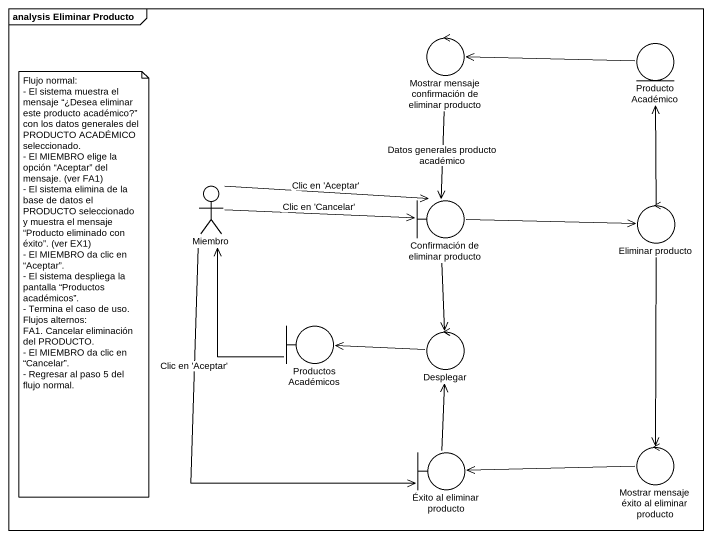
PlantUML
@startuml
mainframe analysis Eliminar Producto
control "Mostrar mensaje confirmación de eliminar producto" as Mostrar_mensaje #FFFFFF
entity "Producto Académico" as Producto_Académico #FFFFFF
actor Miembro #FFFFFF
boundary "Confirmación de eliminar producto" as Confirmación_de_eliminar #FFFFFF
control "Eliminar producto" as Eliminar_producto #FFFFFF
boundary "Productos Académicos" as Productos_Académicos #FFFFFF
control Desplegar #FFFFFF
boundary "Éxito al eliminar producto" as Éxito_al_eliminar_producto #FFFFFF
control "Mostrar mensaje éxito al eliminar producto" as Mostrar_mensaje_éxito_al #FFFFFF
Mostrar_mensaje --> Confirmación_de_eliminar : Datos generales producto académico
Producto_Académico -left-> Mostrar_mensaje
Miembro -right-> Confirmación_de_eliminar : Clic en 'Aceptar'
Miembro -right-> Confirmación_de_eliminar : Clic en 'Cancelar'
Miembro <-- Productos_Académicos
Miembro --> Éxito_al_eliminar_producto : Clic en 'Aceptar'
Confirmación_de_eliminar -right-> Eliminar_producto
Confirmación_de_eliminar --> Desplegar
Eliminar_producto -up-> Producto_Académico
Eliminar_producto --> Mostrar_mensaje_éxito_al
Desplegar -left-> Productos_Académicos
Éxito_al_eliminar_producto -up-> Desplegar
Mostrar_mensaje_éxito_al -left-> Éxito_al_eliminar_producto
note as N1
  Flujo normal:
  - El sistema muestra el mensaje “¿Desea eliminar este producto académico?” con los datos generales del PRODUCTO ACADÉMICO seleccionado.
  - El MIEMBRO elige la opción “Aceptar” del mensaje. (ver FA1)
  - El sistema elimina de la base de datos el PRODUCTO seleccionado y muestra el mensaje “Producto eliminado con éxito”. (ver EX1)
  - El MIEMBRO da clic en “Aceptar”.
  - El sistema despliega la pantalla “Productos académicos”.
  - Termina el caso de uso.
  Flujos alternos:
  FA1. Cancelar eliminación del PRODUCTO.
  - El MIEMBRO da clic en “Cancelar”.
  - Regresar al paso 5 del flujo normal.
end note
@enduml
